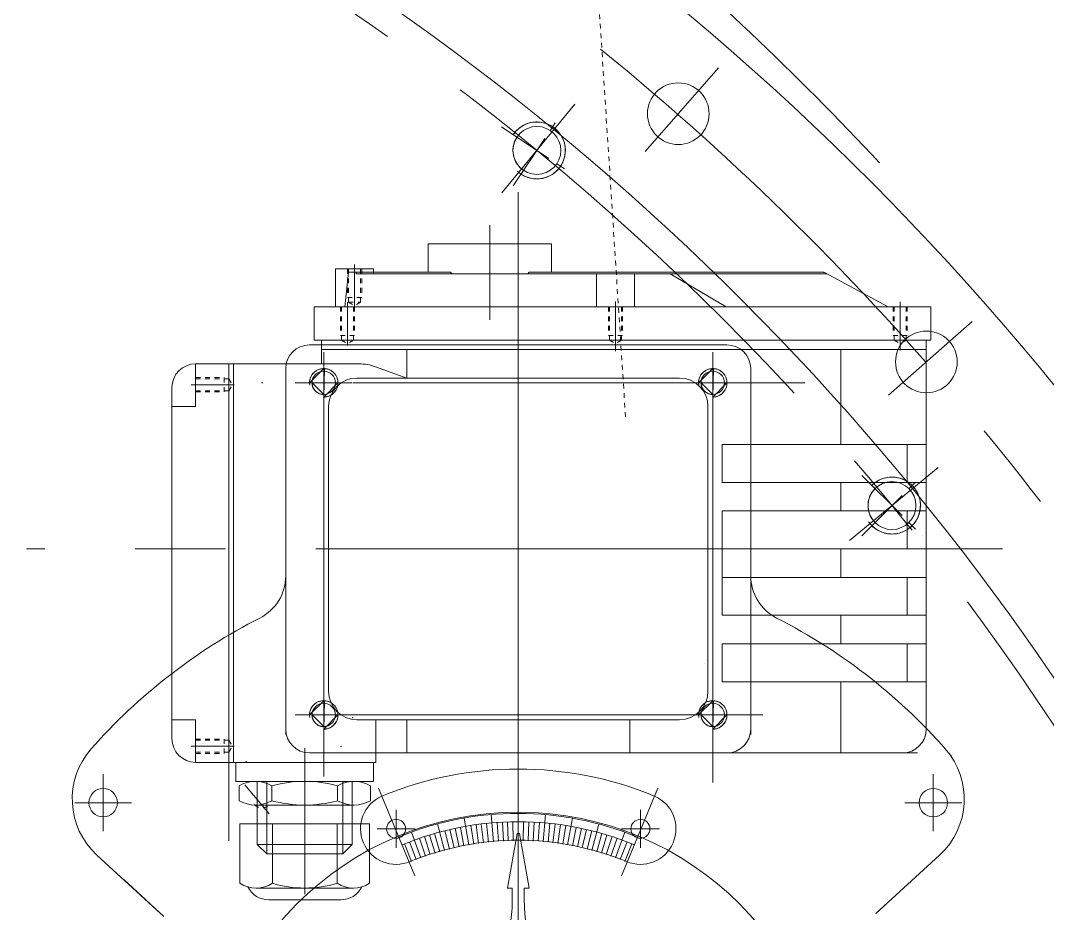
# Model space of a CAD drawing. Header units: inches. Extents: x 0 to 26418, y 0 to 20128.
# Drawn here: x 4297.5 to 4514, y 4233.4 to 4421.6 of the extents above; entities that cross this region are included whole.
import ezdxf

# ---------------------------------------------------------------- set-up
doc = ezdxf.new("R2010")
doc.units = ezdxf.units.IN
doc.header["$MEASUREMENT"] = 0
for name, pattern in [('ACAD_ISO02W100', [15, 12, -3]), ('CENTER', [50.8, 31.75, -6.35, 6.35, -6.35]), ('点画线', [18, 12, -2, 2, -2]), ('虚线', [2, 1, -1])]:
    doc.linetypes.add(name, pattern=pattern)
for name, color, linetype, lineweight in [('CAXA1', 5, 'CENTER', 5), ('中心线层', 5, 'CENTER', 5), ('尺寸线', 3, 'Continuous', 5), ('细实线层', 7, 'Continuous', 5), ('虚线层', 6, 'ACAD_ISO02W100', 5)]:
    doc.layers.add(name, color=color, linetype=linetype, lineweight=lineweight)

msp = doc.modelspace()

# ---------------------------------------------------------------- linework, layer by layer
at = {"color": 7, "lineweight": 5}
for p, q in [((4402.39, 4398.72), (4402.16, 4398.51)), ((4402.64, 4398.92), (4402.39, 4398.72)), ((4402.89, 4399.11), (4402.64, 4398.92)), ((4403.15, 4399.29), (4402.89, 4399.11)), ((4403.42, 4399.45), (4403.15, 4399.29)), ((4403.7, 4399.59), (4403.42, 4399.45)), ((4403.98, 4399.72), (4403.7, 4399.59)), ((4404.27, 4399.84), (4403.98, 4399.72)), ((4404.57, 4399.94), (4404.27, 4399.84)), ((4404.87, 4400.03), (4404.57, 4399.94)), ((4405.18, 4400.1), (4404.87, 4400.03)), ((4405.49, 4400.15), (4405.18, 4400.1)), ((4405.8, 4400.19), (4405.49, 4400.15)), ((4406.12, 4400.21), (4405.8, 4400.19)), ((4406.43, 4400.21), (4406.12, 4400.21)), ((4406.74, 4400.2), (4406.43, 4400.21)), ((4407.06, 4400.17), (4406.74, 4400.2)), ((4407.37, 4400.13), (4407.06, 4400.17)), ((4407.67, 4400.06), (4407.37, 4400.13)), ((4407.98, 4399.99), (4407.67, 4400.06)), ((4408.28, 4399.89), (4407.98, 4399.99)), ((4408.57, 4399.78), (4408.28, 4399.89)), ((4408.86, 4399.66), (4408.57, 4399.78)), ((4409.14, 4399.52), (4408.86, 4399.66)), ((4409.42, 4399.37), (4409.14, 4399.52)), ((4409.68, 4399.2), (4409.42, 4399.37)), ((4409.94, 4399.02), (4409.68, 4399.2)), ((4410.19, 4398.82), (4409.94, 4399.02)), ((4410.42, 4398.62), (4410.19, 4398.82)), ((4401.54, 4397.8), (4401.36, 4397.55)), ((4401.36, 4397.55), (4401.36, 4397.55)), ((4401.36, 4397.55), (4402.15, 4397.02)), ((4401.74, 4398.05), (4401.54, 4397.8)), ((4401.94, 4398.28), (4401.74, 4398.05)), ((4401.88, 4396.56), (4401.76, 4396.33)), ((4402.01, 4396.8), (4401.88, 4396.56)), ((4402.16, 4398.51), (4401.94, 4398.28)), ((4402.15, 4397.02), (4402.01, 4396.8)), ((4402.15, 4397.02), (4402.15, 4397.02)), ((4410.65, 4398.4), (4410.42, 4398.62)), ((4410.86, 4398.17), (4410.65, 4398.4)), ((4411.06, 4397.93), (4410.86, 4398.17)), ((4411.25, 4397.67), (4411.06, 4397.93)), ((4411.42, 4397.41), (4411.25, 4397.67)), ((4411.59, 4397.14), (4411.42, 4397.41)), ((4411.73, 4396.87), (4411.59, 4397.14)), ((4411.86, 4396.58), (4411.73, 4396.87)), ((4411.98, 4396.29), (4411.86, 4396.58)), ((4401.31, 4394.54), (4401.3, 4394.28)), ((4401.33, 4394.81), (4401.31, 4394.54)), ((4401.37, 4395.07), (4401.33, 4394.81)), ((4401.42, 4395.33), (4401.37, 4395.07)), ((4401.49, 4395.58), (4401.42, 4395.33)), ((4401.57, 4395.84), (4401.49, 4395.58)), ((4401.66, 4396.08), (4401.57, 4395.84)), ((4401.76, 4396.33), (4401.66, 4396.08)), ((4412.08, 4395.99), (4411.98, 4396.29)), ((4412.17, 4395.69), (4412.08, 4395.99)), ((4412.24, 4395.38), (4412.17, 4395.69)), ((4412.29, 4395.07), (4412.24, 4395.38)), ((4412.33, 4394.76), (4412.29, 4395.07)), ((4412.35, 4394.45), (4412.33, 4394.76)), ((4412.35, 4394.13), (4412.35, 4394.45)), ((4401.3, 4394.28), (4401.3, 4394.01)), ((4401.3, 4394.01), (4401.32, 4393.75)), ((4401.32, 4393.75), (4401.35, 4393.49)), ((4401.35, 4393.49), (4401.39, 4393.23)), ((4401.39, 4393.23), (4401.45, 4392.97)), ((4401.45, 4392.97), (4401.53, 4392.71)), ((4401.53, 4392.71), (4401.61, 4392.46)), ((4401.61, 4392.46), (4401.71, 4392.22)), ((4401.71, 4392.22), (4401.82, 4391.98)), ((4411.92, 4391.99), (4412.03, 4392.28)), ((4412.03, 4392.28), (4412.13, 4392.58)), ((4412.13, 4392.58), (4412.2, 4392.89)), ((4412.2, 4392.89), (4412.26, 4393.2)), ((4412.26, 4393.2), (4412.31, 4393.51)), ((4412.31, 4393.51), (4412.34, 4393.82)), ((4412.34, 4393.82), (4412.35, 4394.13)), ((4401.82, 4391.98), (4401.94, 4391.74)), ((4401.94, 4391.74), (4402.08, 4391.52)), ((4402.08, 4391.52), (4402.22, 4391.3)), ((4402.22, 4391.3), (4402.38, 4391.08)), ((4402.38, 4391.08), (4402.55, 4390.88)), ((4402.55, 4390.88), (4402.73, 4390.69)), ((4402.73, 4390.69), (4402.92, 4390.5)), ((4402.92, 4390.5), (4403.12, 4390.33)), ((4403.12, 4390.33), (4403.33, 4390.16)), ((4403.33, 4390.16), (4403.54, 4390.01)), ((4410.54, 4389.91), (4410.76, 4390.14)), ((4410.76, 4390.14), (4410.96, 4390.38)), ((4410.96, 4390.38), (4411.16, 4390.62)), ((4411.16, 4390.62), (4411.34, 4390.88)), ((4411.34, 4390.88), (4411.51, 4391.14)), ((4411.34, 4390.88), (4411.34, 4390.88)), ((4411.51, 4391.14), (4411.66, 4391.42)), ((4411.66, 4391.42), (4411.8, 4391.7)), ((4411.8, 4391.7), (4411.92, 4391.99)), ((4403.54, 4390.01), (4403.02, 4389.22)), ((4403.02, 4389.22), (4403.02, 4389.22)), ((4403.02, 4389.22), (4403.28, 4389.06)), ((4403.28, 4389.06), (4403.56, 4388.9)), ((4403.54, 4390.01), (4403.54, 4390.01)), ((4403.56, 4388.9), (4403.84, 4388.76)), ((4403.84, 4388.76), (4404.13, 4388.64)), ((4404.13, 4388.64), (4404.42, 4388.53)), ((4404.42, 4388.53), (4404.72, 4388.44)), ((4404.72, 4388.44), (4405.03, 4388.36)), ((4405.03, 4388.36), (4405.33, 4388.3)), ((4405.33, 4388.3), (4405.65, 4388.25)), ((4405.65, 4388.25), (4405.96, 4388.22)), ((4405.96, 4388.22), (4406.27, 4388.21)), ((4406.27, 4388.21), (4406.59, 4388.22)), ((4406.59, 4388.22), (4406.9, 4388.24)), ((4406.9, 4388.24), (4407.21, 4388.27)), ((4407.21, 4388.27), (4407.52, 4388.33)), ((4407.52, 4388.33), (4407.83, 4388.4)), ((4407.83, 4388.4), (4408.13, 4388.48)), ((4408.13, 4388.48), (4408.43, 4388.58)), ((4408.43, 4388.58), (4408.72, 4388.7)), ((4408.72, 4388.7), (4409, 4388.83)), ((4409, 4388.83), (4409.28, 4388.98)), ((4409.28, 4388.98), (4409.55, 4389.14)), ((4409.55, 4389.14), (4409.81, 4389.31)), ((4409.81, 4389.31), (4410.07, 4389.5)), ((4410.07, 4389.5), (4410.31, 4389.7)), ((4410.31, 4389.7), (4410.54, 4389.91)), ((4383.42, 4374.53), (4409.42, 4374.53)), ((4383.42, 4374.53), (4383.42, 4368.53)), ((4409.42, 4374.53), (4409.42, 4368.53)), ((4363.92, 4369.23), (4363.92, 4361.23)), ((4363.92, 4369.23), (4371.92, 4369.23)), ((4365.87, 4361.23), (4366.67, 4368.53)), ((4366.67, 4368.53), (4388.13, 4368.53)), ((4368.23, 4368.53), (4368.23, 4368.23)), ((4371.92, 4369.23), (4371.92, 4368.23)), ((4388.43, 4368.23), (4388.13, 4368.53)), ((4404.42, 4368.23), (4404.72, 4368.53)), ((4404.72, 4368.53), (4466.74, 4368.53)), ((4480.42, 4361.23), (4466.98, 4368.47)), ((4368.23, 4368.23), (4467.42, 4368.23)), ((4418.92, 4368.23), (4418.92, 4361.23)), ((4426.92, 4368.23), (4426.92, 4361.23)), ((4446.26, 4361.23), (4434.42, 4368.23)), ((4359.42, 4361.23), (4489.42, 4361.23)), ((4359.42, 4361.23), (4359.42, 4354.23)), ((4489.42, 4361.23), (4489.42, 4354.23)), ((4359.42, 4354.23), (4489.42, 4354.23)), ((4360.92, 4354.23), (4360.92, 4349.23)), ((4488.42, 4354.23), (4488.42, 4272.23)), ((4358.42, 4353.23), (4446.42, 4353.23)), ((4360.92, 4352.23), (4488.42, 4352.23)), ((4378.92, 4352.23), (4378.92, 4346.23)), ((4470.42, 4352.23), (4470.42, 4332.23)), ((4334.42, 4340.23), (4334.42, 4349.23)), ((4334.42, 4349.23), (4368.89, 4349.23)), ((4341.42, 4349.23), (4341.42, 4265.23)), ((4342.42, 4349.23), (4342.42, 4265.23)), ((4358.42, 4345.23), (4361.42, 4348.23)), ((4358.91, 4346.86), (4358.83, 4346.73)), ((4359, 4346.99), (4358.91, 4346.86)), ((4359.09, 4347.12), (4359, 4346.99)), ((4359.2, 4347.23), (4359.09, 4347.12)), ((4359.3, 4347.35), (4359.2, 4347.23)), ((4359.42, 4347.46), (4359.3, 4347.35)), ((4359.54, 4347.56), (4359.42, 4347.46)), ((4359.66, 4347.65), (4359.54, 4347.56)), ((4359.79, 4347.74), (4359.66, 4347.65)), ((4359.92, 4347.83), (4359.79, 4347.74)), ((4360.06, 4347.9), (4359.92, 4347.83)), ((4360.2, 4347.97), (4360.06, 4347.9)), ((4360.35, 4348.03), (4360.2, 4347.97)), ((4360.5, 4348.08), (4360.35, 4348.03)), ((4360.65, 4348.12), (4360.5, 4348.08)), ((4360.8, 4348.16), (4360.65, 4348.12)), ((4360.96, 4348.19), (4360.8, 4348.16)), ((4361.11, 4348.21), (4360.96, 4348.19)), ((4361.27, 4348.22), (4361.11, 4348.21)), ((4361.42, 4348.23), (4361.27, 4348.22)), ((4361.58, 4348.22), (4361.42, 4342.23)), ((4361.74, 4348.21), (4361.58, 4348.22)), ((4361.89, 4348.19), (4361.74, 4348.21)), ((4362.05, 4348.16), (4361.89, 4348.19)), ((4362.2, 4348.12), (4362.05, 4348.16)), ((4362.35, 4348.08), (4362.2, 4348.12)), ((4362.5, 4348.03), (4362.35, 4348.08)), ((4362.64, 4347.97), (4362.5, 4348.03)), ((4362.79, 4347.9), (4362.64, 4347.97)), ((4362.92, 4347.83), (4362.79, 4347.9)), ((4363.06, 4347.74), (4362.92, 4347.83)), ((4363.19, 4347.65), (4363.06, 4347.74)), ((4363.31, 4347.56), (4363.19, 4347.65)), ((4363.43, 4347.46), (4363.31, 4347.56)), ((4363.55, 4347.35), (4363.43, 4347.46)), ((4363.65, 4347.23), (4363.55, 4347.35)), ((4363.76, 4347.12), (4363.65, 4347.23)), ((4363.85, 4346.99), (4363.76, 4347.12)), ((4363.94, 4346.86), (4363.85, 4346.99)), ((4364.02, 4346.73), (4363.94, 4346.86)), ((4372.3, 4348.63), (4378.92, 4346.23)), ((4440.42, 4345.23), (4443.42, 4348.23)), ((4440.91, 4346.86), (4440.83, 4346.73)), ((4441, 4346.99), (4440.91, 4346.86)), ((4441.09, 4347.12), (4441, 4346.99)), ((4441.2, 4347.23), (4441.09, 4347.12)), ((4441.3, 4347.35), (4441.2, 4347.23)), ((4441.42, 4347.46), (4441.3, 4347.35)), ((4441.54, 4347.56), (4441.42, 4347.46)), ((4441.66, 4347.65), (4441.54, 4347.56)), ((4441.79, 4347.74), (4441.66, 4347.65)), ((4441.92, 4347.83), (4441.79, 4347.74)), ((4442.06, 4347.9), (4441.92, 4347.83)), ((4442.2, 4347.97), (4442.06, 4347.9)), ((4442.35, 4348.03), (4442.2, 4347.97)), ((4442.5, 4348.08), (4442.35, 4348.03)), ((4442.65, 4348.12), (4442.5, 4348.08)), ((4442.8, 4348.16), (4442.65, 4348.12)), ((4442.96, 4348.19), (4442.8, 4348.16)), ((4443.11, 4348.21), (4442.96, 4348.19)), ((4443.27, 4348.22), (4443.11, 4348.21)), ((4443.42, 4348.23), (4443.27, 4348.22)), ((4443.58, 4348.22), (4443.42, 4342.23)), ((4443.74, 4348.21), (4443.58, 4348.22)), ((4443.89, 4348.19), (4443.74, 4348.21)), ((4444.05, 4348.16), (4443.89, 4348.19)), ((4444.2, 4348.12), (4444.05, 4348.16)), ((4444.35, 4348.08), (4444.2, 4348.12)), ((4444.5, 4348.03), (4444.35, 4348.08)), ((4444.64, 4347.97), (4444.5, 4348.03)), ((4444.79, 4347.9), (4444.64, 4347.97)), ((4444.92, 4347.83), (4444.79, 4347.9)), ((4445.06, 4347.74), (4444.92, 4347.83)), ((4445.19, 4347.65), (4445.06, 4347.74)), ((4445.31, 4347.56), (4445.19, 4347.65)), ((4445.43, 4347.46), (4445.31, 4347.56)), ((4445.55, 4347.35), (4445.43, 4347.46)), ((4445.65, 4347.23), (4445.55, 4347.35)), ((4445.76, 4347.12), (4445.65, 4347.23)), ((4445.85, 4346.99), (4445.76, 4347.12)), ((4445.94, 4346.86), (4445.85, 4346.99)), ((4446.02, 4346.73), (4445.94, 4346.86)), ((4358.43, 4345.38), (4358.42, 4345.23)), ((4358.97, 4345.23), (4358.42, 4345.23)), ((4358.42, 4345.23), (4364.42, 4345.23)), ((4358.44, 4345.54), (4358.43, 4345.38)), ((4358.46, 4345.7), (4358.44, 4345.54)), ((4358.49, 4345.85), (4358.46, 4345.7)), ((4358.53, 4346), (4358.49, 4345.85)), ((4358.57, 4346.15), (4358.53, 4346)), ((4358.62, 4346.3), (4358.57, 4346.15)), ((4358.68, 4346.45), (4358.62, 4346.3)), ((4358.75, 4346.59), (4358.68, 4346.45)), ((4358.83, 4346.73), (4358.75, 4346.59)), ((4361.42, 4342.77), (4358.97, 4345.23)), ((4358.97, 4345.23), (4358.97, 4345.1)), ((4361.42, 4342.77), (4358.97, 4345.23)), ((4358.97, 4345.1), (4358.98, 4344.97)), ((4358.98, 4344.97), (4359, 4344.84)), ((4359, 4344.84), (4359.02, 4344.72)), ((4359.02, 4344.72), (4359.05, 4344.59)), ((4359.05, 4344.59), (4359.09, 4344.47)), ((4364.42, 4345.23), (4361.42, 4342.23)), ((4364.1, 4346.59), (4364.02, 4346.73)), ((4364.17, 4346.45), (4364.1, 4346.59)), ((4364.23, 4346.3), (4364.17, 4346.45)), ((4364.28, 4346.15), (4364.23, 4346.3)), ((4364.32, 4346), (4364.28, 4346.15)), ((4364.36, 4345.85), (4364.32, 4346)), ((4364.32, 4344.45), (4364.36, 4344.6)), ((4364.39, 4345.7), (4364.36, 4345.85)), ((4364.36, 4344.6), (4364.39, 4344.76)), ((4364.41, 4345.54), (4364.39, 4345.7)), ((4364.39, 4344.76), (4364.41, 4344.91)), ((4364.42, 4345.38), (4364.41, 4345.54)), ((4364.41, 4344.91), (4364.42, 4345.07)), ((4364.42, 4345.23), (4364.42, 4345.38)), ((4364.42, 4345.07), (4364.42, 4345.23)), ((4368.42, 4346.23), (4436.42, 4346.23)), ((4440.43, 4345.38), (4440.42, 4345.23)), ((4440.97, 4345.23), (4440.42, 4345.23)), ((4440.42, 4345.23), (4446.42, 4345.23)), ((4440.44, 4345.54), (4440.43, 4345.38)), ((4440.46, 4345.7), (4440.44, 4345.54)), ((4440.49, 4345.85), (4440.46, 4345.7)), ((4440.53, 4346), (4440.49, 4345.85)), ((4440.57, 4346.15), (4440.53, 4346)), ((4440.62, 4346.3), (4440.57, 4346.15)), ((4440.68, 4346.45), (4440.62, 4346.3)), ((4440.75, 4346.59), (4440.68, 4346.45)), ((4440.83, 4346.73), (4440.75, 4346.59)), ((4443.42, 4342.77), (4440.97, 4345.23)), ((4440.97, 4345.23), (4440.97, 4345.1)), ((4443.42, 4342.77), (4440.97, 4345.23)), ((4440.97, 4345.1), (4440.98, 4344.97)), ((4440.98, 4344.97), (4441, 4344.84)), ((4441, 4344.84), (4441.02, 4344.72)), ((4441.02, 4344.72), (4441.05, 4344.59)), ((4441.05, 4344.59), (4441.09, 4344.47)), ((4446.42, 4345.23), (4443.42, 4342.23)), ((4446.1, 4346.59), (4446.02, 4346.73)), ((4446.17, 4346.45), (4446.1, 4346.59)), ((4446.23, 4346.3), (4446.17, 4346.45)), ((4446.28, 4346.15), (4446.23, 4346.3)), ((4446.32, 4346), (4446.28, 4346.15)), ((4446.36, 4345.85), (4446.32, 4346)), ((4446.32, 4344.45), (4446.36, 4344.6)), ((4446.39, 4345.7), (4446.36, 4345.85)), ((4446.36, 4344.6), (4446.39, 4344.76)), ((4446.41, 4345.54), (4446.39, 4345.7)), ((4446.39, 4344.76), (4446.41, 4344.91)), ((4446.42, 4345.38), (4446.41, 4345.54)), ((4446.41, 4344.91), (4446.42, 4345.07)), ((4446.42, 4345.23), (4446.42, 4345.38)), ((4446.42, 4345.07), (4446.42, 4345.23)), ((4329.42, 4344.23), (4329.42, 4270.23)), ((4359.09, 4344.47), (4359.13, 4344.35)), ((4359.13, 4344.35), (4359.18, 4344.23)), ((4359.18, 4344.23), (4359.23, 4344.11)), ((4359.23, 4344.11), (4359.3, 4344)), ((4359.3, 4344), (4359.36, 4343.89)), ((4359.36, 4343.89), (4359.44, 4343.78)), ((4359.44, 4343.78), (4359.51, 4343.68)), ((4359.51, 4343.68), (4359.6, 4343.58)), ((4359.6, 4343.58), (4359.69, 4343.49)), ((4359.69, 4343.49), (4359.78, 4343.4)), ((4359.78, 4343.4), (4359.88, 4343.32)), ((4359.88, 4343.32), (4359.98, 4343.24)), ((4359.98, 4343.24), (4360.09, 4343.17)), ((4360.09, 4343.17), (4360.2, 4343.1)), ((4360.2, 4343.1), (4360.31, 4343.04)), ((4360.31, 4343.04), (4360.42, 4342.98)), ((4360.42, 4342.98), (4360.54, 4342.93)), ((4360.54, 4342.93), (4360.66, 4342.89)), ((4360.66, 4342.89), (4360.79, 4342.85)), ((4360.79, 4342.85), (4360.91, 4342.82)), ((4360.91, 4342.82), (4361.04, 4342.8)), ((4361.04, 4342.8), (4361.17, 4342.78)), ((4361.17, 4342.78), (4361.3, 4342.77)), ((4361.3, 4342.77), (4361.42, 4342.77)), ((4361.42, 4342.23), (4361.42, 4342.77)), ((4362.35, 4342.37), (4362.5, 4342.43)), ((4362.5, 4342.43), (4362.64, 4342.49)), ((4362.64, 4342.49), (4362.79, 4342.55)), ((4362.79, 4342.55), (4362.92, 4342.63)), ((4362.92, 4342.63), (4363.06, 4342.71)), ((4363.06, 4342.71), (4363.19, 4342.8)), ((4363.19, 4342.8), (4363.31, 4342.9)), ((4363.31, 4342.9), (4363.43, 4343)), ((4363.43, 4343), (4363.55, 4343.11)), ((4363.55, 4343.11), (4363.65, 4343.22)), ((4363.65, 4343.22), (4363.76, 4343.34)), ((4363.76, 4343.34), (4363.85, 4343.46)), ((4363.85, 4343.46), (4363.94, 4343.59)), ((4363.94, 4343.59), (4364.02, 4343.73)), ((4364.02, 4343.73), (4364.1, 4343.87)), ((4364.1, 4343.87), (4364.17, 4344.01)), ((4364.17, 4344.01), (4364.23, 4344.15)), ((4364.23, 4344.15), (4364.28, 4344.3)), ((4364.28, 4344.3), (4364.32, 4344.45)), ((4441.09, 4344.47), (4441.13, 4344.35)), ((4441.13, 4344.35), (4441.18, 4344.23)), ((4441.18, 4344.23), (4441.23, 4344.11)), ((4441.23, 4344.11), (4441.3, 4344)), ((4441.3, 4344), (4441.36, 4343.89)), ((4441.36, 4343.89), (4441.44, 4343.78)), ((4441.44, 4343.78), (4441.51, 4343.68)), ((4441.51, 4343.68), (4441.6, 4343.58)), ((4441.6, 4343.58), (4441.69, 4343.49)), ((4441.69, 4343.49), (4441.78, 4343.4)), ((4441.78, 4343.4), (4441.88, 4343.32)), ((4441.88, 4343.32), (4441.98, 4343.24)), ((4441.98, 4343.24), (4442.09, 4343.17)), ((4442.09, 4343.17), (4442.2, 4343.1)), ((4442.2, 4343.1), (4442.31, 4343.04)), ((4442.31, 4343.04), (4442.42, 4342.98)), ((4442.42, 4342.98), (4442.54, 4342.93)), ((4442.54, 4342.93), (4442.66, 4342.89)), ((4442.66, 4342.89), (4442.79, 4342.85)), ((4442.79, 4342.85), (4442.91, 4342.82)), ((4442.91, 4342.82), (4443.04, 4342.8)), ((4443.04, 4342.8), (4443.17, 4342.78)), ((4443.17, 4342.78), (4443.3, 4342.77)), ((4443.3, 4342.77), (4443.42, 4342.77)), ((4443.42, 4342.23), (4443.42, 4342.77)), ((4444.35, 4342.37), (4444.5, 4342.43)), ((4444.5, 4342.43), (4444.64, 4342.49)), ((4444.64, 4342.49), (4444.79, 4342.55)), ((4444.79, 4342.55), (4444.92, 4342.63)), ((4444.92, 4342.63), (4445.06, 4342.71)), ((4445.06, 4342.71), (4445.19, 4342.8)), ((4445.19, 4342.8), (4445.31, 4342.9)), ((4445.31, 4342.9), (4445.43, 4343)), ((4445.43, 4343), (4445.55, 4343.11)), ((4445.55, 4343.11), (4445.65, 4343.22)), ((4445.65, 4343.22), (4445.76, 4343.34)), ((4445.76, 4343.34), (4445.85, 4343.46)), ((4445.85, 4343.46), (4445.94, 4343.59)), ((4445.94, 4343.59), (4446.02, 4343.73)), ((4446.02, 4343.73), (4446.1, 4343.87)), ((4446.1, 4343.87), (4446.17, 4344.01)), ((4446.17, 4344.01), (4446.23, 4344.15)), ((4446.23, 4344.15), (4446.28, 4344.3)), ((4446.28, 4344.3), (4446.32, 4344.45)), ((4361.42, 4342.23), (4361.58, 4342.23)), ((4361.58, 4342.23), (4361.74, 4342.24)), ((4361.74, 4342.24), (4361.89, 4342.26)), ((4361.89, 4342.26), (4362.05, 4342.29)), ((4362.05, 4342.29), (4362.2, 4342.33)), ((4362.2, 4342.33), (4362.35, 4342.37)), ((4443.42, 4342.23), (4443.58, 4342.23)), ((4443.58, 4342.23), (4443.74, 4342.24)), ((4443.74, 4342.24), (4443.89, 4342.26)), ((4443.89, 4342.26), (4444.05, 4342.29)), ((4444.05, 4342.29), (4444.2, 4342.33)), ((4444.2, 4342.33), (4444.35, 4342.37)), ((4329.42, 4340.23), (4334.42, 4340.23)), ((4362.42, 4340.23), (4362.42, 4280.23)), ((4442.42, 4340.23), (4442.42, 4280.23)), ((4445.42, 4332.23), (4488.42, 4332.23)), ((4445.42, 4332.23), (4445.42, 4324.23)), ((4484.42, 4332.23), (4484.42, 4324.23)), ((4479.65, 4325.15), (4479.35, 4325.06)), ((4479.96, 4325.23), (4479.65, 4325.15)), ((4480.27, 4325.28), (4479.96, 4325.23)), ((4480.58, 4325.33), (4480.27, 4325.28)), ((4480.89, 4325.35), (4480.58, 4325.33)), ((4481.2, 4325.36), (4480.89, 4325.35)), ((4481.52, 4325.35), (4481.2, 4325.36)), ((4481.83, 4325.33), (4481.52, 4325.35)), ((4482.14, 4325.28), (4481.83, 4325.33)), ((4482.45, 4325.23), (4482.14, 4325.28)), ((4482.76, 4325.15), (4482.45, 4325.23)), ((4483.06, 4325.06), (4482.76, 4325.15)), ((4445.42, 4324.23), (4488.42, 4324.23)), ((4470.42, 4324.23), (4470.42, 4318.23)), ((4477.19, 4323.82), (4476.96, 4323.6)), ((4476.96, 4323.6), (4476.96, 4323.6)), ((4476.96, 4323.6), (4477.63, 4322.93)), ((4477.43, 4324.02), (4477.19, 4323.82)), ((4477.68, 4324.21), (4477.43, 4324.02)), ((4477.63, 4322.93), (4477.45, 4322.74)), ((4477.63, 4322.93), (4477.63, 4322.93)), ((4477.94, 4324.39), (4477.68, 4324.21)), ((4478.2, 4324.55), (4477.94, 4324.39)), ((4478.48, 4324.7), (4478.2, 4324.55)), ((4478.76, 4324.84), (4478.48, 4324.7)), ((4479.05, 4324.96), (4478.76, 4324.84)), ((4479.35, 4325.06), (4479.05, 4324.96)), ((4483.35, 4324.96), (4483.06, 4325.06)), ((4483.64, 4324.84), (4483.35, 4324.96)), ((4483.93, 4324.7), (4483.64, 4324.84)), ((4484.2, 4324.55), (4483.93, 4324.7)), ((4484.47, 4324.39), (4484.2, 4324.55)), ((4484.73, 4324.21), (4484.47, 4324.39)), ((4484.98, 4324.02), (4484.73, 4324.21)), ((4485.22, 4323.82), (4484.98, 4324.02)), ((4485.45, 4323.6), (4485.22, 4323.82)), ((4485.66, 4323.37), (4485.45, 4323.6)), ((4485.87, 4323.13), (4485.66, 4323.37)), ((4486.06, 4322.89), (4485.87, 4323.13)), ((4476.4, 4320.92), (4476.32, 4320.67)), ((4476.49, 4321.17), (4476.4, 4320.92)), ((4476.59, 4321.41), (4476.49, 4321.17)), ((4476.7, 4321.65), (4476.59, 4321.41)), ((4476.83, 4321.88), (4476.7, 4321.65)), ((4476.97, 4322.11), (4476.83, 4321.88)), ((4477.12, 4322.33), (4476.97, 4322.11)), ((4477.28, 4322.54), (4477.12, 4322.33)), ((4477.45, 4322.74), (4477.28, 4322.54)), ((4486.24, 4322.63), (4486.06, 4322.89)), ((4486.4, 4322.36), (4486.24, 4322.63)), ((4486.55, 4322.08), (4486.4, 4322.36)), ((4486.69, 4321.8), (4486.55, 4322.08)), ((4486.81, 4321.51), (4486.69, 4321.8)), ((4486.91, 4321.21), (4486.81, 4321.51)), ((4487, 4320.91), (4486.91, 4321.21)), ((4487.07, 4320.61), (4487, 4320.91)), ((4476.16, 4319.62), (4476.15, 4319.36)), ((4476.15, 4319.36), (4476.16, 4319.09)), ((4476.18, 4319.89), (4476.16, 4319.62)), ((4476.16, 4319.09), (4476.18, 4318.83)), ((4476.21, 4320.15), (4476.18, 4319.89)), ((4476.18, 4318.83), (4476.21, 4318.57)), ((4476.26, 4320.41), (4476.21, 4320.15)), ((4476.32, 4320.67), (4476.26, 4320.41)), ((4487.13, 4320.3), (4487.07, 4320.61)), ((4487.17, 4319.99), (4487.13, 4320.3)), ((4487.13, 4318.42), (4487.17, 4318.73)), ((4487.2, 4319.67), (4487.17, 4319.99)), ((4487.17, 4318.73), (4487.2, 4319.04)), ((4487.2, 4319.36), (4487.2, 4319.67)), ((4487.2, 4319.04), (4487.2, 4319.36)), ((4445.42, 4318.23), (4488.42, 4318.23)), ((4445.42, 4318.23), (4445.42, 4310.23)), ((4476.21, 4318.57), (4476.26, 4318.31)), ((4476.26, 4318.31), (4476.32, 4318.05)), ((4476.32, 4318.05), (4476.4, 4317.8)), ((4476.4, 4317.8), (4476.49, 4317.55)), ((4476.49, 4317.55), (4476.59, 4317.3)), ((4476.59, 4317.3), (4476.7, 4317.06)), ((4476.7, 4317.06), (4476.83, 4316.83)), ((4476.83, 4316.83), (4476.97, 4316.61)), ((4476.97, 4316.61), (4477.12, 4316.39)), ((4484.42, 4318.23), (4484.42, 4310.23)), ((4486.4, 4316.36), (4486.55, 4316.63)), ((4486.55, 4316.63), (4486.69, 4316.92)), ((4486.69, 4316.92), (4486.81, 4317.21)), ((4486.81, 4317.21), (4486.91, 4317.5)), ((4486.91, 4317.5), (4487, 4317.81)), ((4487, 4317.81), (4487.07, 4318.11)), ((4487.07, 4318.11), (4487.13, 4318.42)), ((4477.63, 4315.79), (4476.96, 4315.12)), ((4476.96, 4315.12), (4476.96, 4315.12)), ((4476.96, 4315.12), (4477.19, 4314.9)), ((4477.12, 4316.39), (4477.28, 4316.18)), ((4477.19, 4314.9), (4477.43, 4314.7)), ((4477.28, 4316.18), (4477.45, 4315.98)), ((4477.43, 4314.7), (4477.68, 4314.5)), ((4477.45, 4315.98), (4477.63, 4315.79)), ((4477.63, 4315.79), (4477.63, 4315.79)), ((4477.68, 4314.5), (4477.94, 4314.33)), ((4477.94, 4314.33), (4478.2, 4314.16)), ((4484.2, 4314.16), (4484.47, 4314.33)), ((4484.47, 4314.33), (4484.73, 4314.5)), ((4484.73, 4314.5), (4484.98, 4314.7)), ((4484.98, 4314.7), (4485.22, 4314.9)), ((4485.22, 4314.9), (4485.45, 4315.12)), ((4485.45, 4315.12), (4485.66, 4315.34)), ((4485.45, 4315.12), (4485.45, 4315.12)), ((4485.66, 4315.34), (4485.87, 4315.58)), ((4485.87, 4315.58), (4486.06, 4315.83)), ((4486.06, 4315.83), (4486.24, 4316.09)), ((4486.24, 4316.09), (4486.4, 4316.36)), ((4478.2, 4314.16), (4478.48, 4314.01)), ((4478.48, 4314.01), (4478.76, 4313.88)), ((4478.76, 4313.88), (4479.05, 4313.76)), ((4479.05, 4313.76), (4479.35, 4313.65)), ((4479.35, 4313.65), (4479.65, 4313.56)), ((4479.65, 4313.56), (4479.96, 4313.49)), ((4479.96, 4313.49), (4480.27, 4313.43)), ((4480.27, 4313.43), (4480.58, 4313.39)), ((4480.58, 4313.39), (4480.89, 4313.37)), ((4480.89, 4313.37), (4481.2, 4313.36)), ((4481.2, 4313.36), (4481.52, 4313.37)), ((4481.52, 4313.37), (4481.83, 4313.39)), ((4481.83, 4313.39), (4482.14, 4313.43)), ((4482.14, 4313.43), (4482.45, 4313.49)), ((4482.45, 4313.49), (4482.76, 4313.56)), ((4482.76, 4313.56), (4483.06, 4313.65)), ((4483.06, 4313.65), (4483.35, 4313.76)), ((4483.35, 4313.76), (4483.64, 4313.88)), ((4483.64, 4313.88), (4483.93, 4314.01)), ((4483.93, 4314.01), (4484.2, 4314.16)), ((4445.42, 4310.23), (4488.42, 4310.23)), ((4470.42, 4310.23), (4470.42, 4304.23)), ((4445.42, 4304.23), (4488.42, 4304.23)), ((4445.42, 4304.23), (4445.42, 4296.23)), ((4484.42, 4304.23), (4484.42, 4296.23)), ((4445.42, 4296.23), (4488.42, 4296.23)), ((4470.42, 4296.23), (4470.42, 4290.23)), ((4445.42, 4290.23), (4488.42, 4290.23)), ((4445.42, 4290.23), (4445.42, 4282.23)), ((4484.42, 4290.23), (4484.42, 4282.23)), ((4445.42, 4282.23), (4488.42, 4282.23)), ((4470.42, 4282.23), (4470.42, 4267.23)), ((4358.42, 4275.23), (4361.42, 4278.23)), ((4359.54, 4277.56), (4359.42, 4277.46)), ((4359.66, 4277.65), (4359.54, 4277.56)), ((4359.79, 4277.74), (4359.66, 4277.65)), ((4359.92, 4277.83), (4359.79, 4277.74)), ((4360.06, 4277.9), (4359.92, 4277.83)), ((4360.2, 4277.97), (4360.06, 4277.9)), ((4360.35, 4278.03), (4360.2, 4277.97)), ((4360.5, 4278.08), (4360.35, 4278.03)), ((4360.65, 4278.12), (4360.5, 4278.08)), ((4360.8, 4278.16), (4360.65, 4278.12)), ((4360.96, 4278.19), (4360.8, 4278.16)), ((4361.11, 4278.21), (4360.96, 4278.19)), ((4361.27, 4278.22), (4361.11, 4278.21)), ((4361.42, 4278.23), (4361.27, 4278.22)), ((4361.58, 4278.22), (4361.42, 4272.23)), ((4361.74, 4278.21), (4361.58, 4278.22)), ((4361.89, 4278.19), (4361.74, 4278.21)), ((4362.05, 4278.16), (4361.89, 4278.19)), ((4362.2, 4278.12), (4362.05, 4278.16)), ((4362.35, 4278.08), (4362.2, 4278.12)), ((4362.5, 4278.03), (4362.35, 4278.08)), ((4362.64, 4277.97), (4362.5, 4278.03)), ((4362.79, 4277.9), (4362.64, 4277.97)), ((4362.92, 4277.83), (4362.79, 4277.9)), ((4363.06, 4277.74), (4362.92, 4277.83)), ((4363.19, 4277.65), (4363.06, 4277.74)), ((4363.31, 4277.56), (4363.19, 4277.65)), ((4363.43, 4277.46), (4363.31, 4277.56)), ((4440.42, 4275.23), (4443.42, 4278.23)), ((4441.54, 4277.56), (4441.42, 4277.46)), ((4441.66, 4277.65), (4441.54, 4277.56)), ((4441.79, 4277.74), (4441.66, 4277.65)), ((4441.92, 4277.83), (4441.79, 4277.74)), ((4442.06, 4277.9), (4441.92, 4277.83)), ((4442.2, 4277.97), (4442.06, 4277.9)), ((4442.35, 4278.03), (4442.2, 4277.97)), ((4442.5, 4278.08), (4442.35, 4278.03)), ((4442.65, 4278.12), (4442.5, 4278.08)), ((4442.8, 4278.16), (4442.65, 4278.12)), ((4442.96, 4278.19), (4442.8, 4278.16)), ((4443.11, 4278.21), (4442.96, 4278.19)), ((4443.27, 4278.22), (4443.11, 4278.21)), ((4443.42, 4278.23), (4443.27, 4278.22)), ((4443.58, 4278.22), (4443.42, 4272.23)), ((4443.74, 4278.21), (4443.58, 4278.22)), ((4443.89, 4278.19), (4443.74, 4278.21)), ((4444.05, 4278.16), (4443.89, 4278.19)), ((4444.2, 4278.12), (4444.05, 4278.16)), ((4444.35, 4278.08), (4444.2, 4278.12)), ((4444.5, 4278.03), (4444.35, 4278.08)), ((4444.64, 4277.97), (4444.5, 4278.03)), ((4444.79, 4277.9), (4444.64, 4277.97)), ((4444.92, 4277.83), (4444.79, 4277.9)), ((4445.06, 4277.74), (4444.92, 4277.83)), ((4445.19, 4277.65), (4445.06, 4277.74)), ((4445.31, 4277.56), (4445.19, 4277.65)), ((4445.43, 4277.46), (4445.31, 4277.56)), ((4358.43, 4275.38), (4358.42, 4275.23)), ((4358.44, 4275.54), (4358.43, 4275.38)), ((4358.46, 4275.7), (4358.44, 4275.54)), ((4358.49, 4275.85), (4358.46, 4275.7)), ((4358.53, 4276), (4358.49, 4275.85)), ((4358.57, 4276.15), (4358.53, 4276)), ((4358.62, 4276.3), (4358.57, 4276.15)), ((4358.68, 4276.45), (4358.62, 4276.3)), ((4358.75, 4276.59), (4358.68, 4276.45)), ((4358.83, 4276.73), (4358.75, 4276.59)), ((4358.91, 4276.86), (4358.83, 4276.73)), ((4359, 4276.99), (4358.91, 4276.86)), ((4359.09, 4277.12), (4359, 4276.99)), ((4359.2, 4277.23), (4359.09, 4277.12)), ((4359.3, 4277.35), (4359.2, 4277.23)), ((4359.42, 4277.46), (4359.3, 4277.35)), ((4363.55, 4277.35), (4363.43, 4277.46)), ((4363.65, 4277.23), (4363.55, 4277.35)), ((4363.76, 4277.12), (4363.65, 4277.23)), ((4363.85, 4276.99), (4363.76, 4277.12)), ((4363.94, 4276.86), (4363.85, 4276.99)), ((4364.02, 4276.73), (4363.94, 4276.86)), ((4364.1, 4276.59), (4364.02, 4276.73)), ((4364.17, 4276.45), (4364.1, 4276.59)), ((4364.23, 4276.3), (4364.17, 4276.45)), ((4364.28, 4276.15), (4364.23, 4276.3)), ((4364.32, 4276), (4364.28, 4276.15)), ((4364.36, 4275.85), (4364.32, 4276)), ((4364.39, 4275.7), (4364.36, 4275.85)), ((4364.41, 4275.54), (4364.39, 4275.7)), ((4364.42, 4275.38), (4364.41, 4275.54)), ((4364.42, 4275.23), (4364.42, 4275.38)), ((4440.43, 4275.38), (4440.42, 4275.23)), ((4440.44, 4275.54), (4440.43, 4275.38)), ((4440.46, 4275.7), (4440.44, 4275.54)), ((4440.49, 4275.85), (4440.46, 4275.7)), ((4440.53, 4276), (4440.49, 4275.85)), ((4440.57, 4276.15), (4440.53, 4276)), ((4440.62, 4276.3), (4440.57, 4276.15)), ((4440.68, 4276.45), (4440.62, 4276.3)), ((4440.75, 4276.59), (4440.68, 4276.45)), ((4440.83, 4276.73), (4440.75, 4276.59)), ((4440.91, 4276.86), (4440.83, 4276.73)), ((4441, 4276.99), (4440.91, 4276.86)), ((4441.09, 4277.12), (4441, 4276.99)), ((4441.2, 4277.23), (4441.09, 4277.12)), ((4441.3, 4277.35), (4441.2, 4277.23)), ((4441.42, 4277.46), (4441.3, 4277.35)), ((4445.55, 4277.35), (4445.43, 4277.46)), ((4445.65, 4277.23), (4445.55, 4277.35)), ((4445.76, 4277.12), (4445.65, 4277.23)), ((4445.85, 4276.99), (4445.76, 4277.12)), ((4445.94, 4276.86), (4445.85, 4276.99)), ((4446.02, 4276.73), (4445.94, 4276.86)), ((4446.1, 4276.59), (4446.02, 4276.73)), ((4446.17, 4276.45), (4446.1, 4276.59)), ((4446.23, 4276.3), (4446.17, 4276.45)), ((4446.28, 4276.15), (4446.23, 4276.3)), ((4446.32, 4276), (4446.28, 4276.15)), ((4446.36, 4275.85), (4446.32, 4276)), ((4446.39, 4275.7), (4446.36, 4275.85)), ((4446.41, 4275.54), (4446.39, 4275.7)), ((4446.42, 4275.38), (4446.41, 4275.54)), ((4446.42, 4275.23), (4446.42, 4275.38)), ((4329.42, 4274.23), (4334.42, 4274.23)), ((4334.42, 4274.23), (4334.42, 4265.23)), ((4358.97, 4275.23), (4358.42, 4275.23)), ((4358.42, 4275.23), (4364.42, 4275.23)), ((4361.42, 4272.77), (4358.97, 4275.23)), ((4358.97, 4275.23), (4358.97, 4275.1)), ((4361.42, 4272.77), (4358.97, 4275.23)), ((4358.97, 4275.1), (4358.98, 4274.97)), ((4358.98, 4274.97), (4359, 4274.84)), ((4359, 4274.84), (4359.02, 4274.72)), ((4359.02, 4274.72), (4359.05, 4274.59)), ((4359.05, 4274.59), (4359.09, 4274.47)), ((4359.09, 4274.47), (4359.13, 4274.35)), ((4359.13, 4274.35), (4359.18, 4274.23)), ((4359.18, 4274.23), (4359.23, 4274.11)), ((4359.23, 4274.11), (4359.3, 4274)), ((4359.3, 4274), (4359.36, 4273.89)), ((4359.36, 4273.89), (4359.44, 4273.78)), ((4359.44, 4273.78), (4359.51, 4273.68)), ((4359.51, 4273.68), (4359.6, 4273.58)), ((4359.6, 4273.58), (4359.69, 4273.49)), ((4359.69, 4273.49), (4359.78, 4273.4)), ((4359.78, 4273.4), (4359.88, 4273.32)), ((4359.88, 4273.32), (4359.98, 4273.24)), ((4359.98, 4273.24), (4360.09, 4273.17)), ((4360.09, 4273.17), (4360.2, 4273.1)), ((4364.42, 4275.23), (4361.42, 4272.23)), ((4363.55, 4273.11), (4363.65, 4273.22)), ((4363.65, 4273.22), (4363.76, 4273.34)), ((4363.76, 4273.34), (4363.85, 4273.46)), ((4363.85, 4273.46), (4363.94, 4273.59)), ((4363.94, 4273.59), (4364.02, 4273.73)), ((4364.02, 4273.73), (4364.1, 4273.87)), ((4364.1, 4273.87), (4364.17, 4274.01)), ((4364.17, 4274.01), (4364.23, 4274.15)), ((4364.23, 4274.15), (4364.28, 4274.3)), ((4364.28, 4274.3), (4364.32, 4274.45)), ((4364.32, 4274.45), (4364.36, 4274.6)), ((4364.36, 4274.6), (4364.39, 4274.76)), ((4364.39, 4274.76), (4364.41, 4274.91)), ((4364.41, 4274.91), (4364.42, 4275.07)), ((4364.42, 4275.07), (4364.42, 4275.23)), ((4368.42, 4274.23), (4436.42, 4274.23)), ((4372.42, 4274.23), (4372.42, 4265.23)), ((4378.92, 4274.23), (4378.92, 4267.23)), ((4425.92, 4274.23), (4425.92, 4267.23)), ((4440.97, 4275.23), (4440.42, 4275.23)), ((4440.42, 4275.23), (4446.42, 4275.23)), ((4443.42, 4272.77), (4440.97, 4275.23)), ((4440.97, 4275.23), (4440.97, 4275.1)), ((4443.42, 4272.77), (4440.97, 4275.23)), ((4440.97, 4275.1), (4440.98, 4274.97)), ((4440.98, 4274.97), (4441, 4274.84)), ((4441, 4274.84), (4441.02, 4274.72)), ((4441.02, 4274.72), (4441.05, 4274.59)), ((4441.05, 4274.59), (4441.09, 4274.47)), ((4441.09, 4274.47), (4441.13, 4274.35)), ((4441.13, 4274.35), (4441.18, 4274.23)), ((4441.18, 4274.23), (4441.23, 4274.11)), ((4441.23, 4274.11), (4441.3, 4274)), ((4441.3, 4274), (4441.36, 4273.89)), ((4441.36, 4273.89), (4441.44, 4273.78)), ((4441.44, 4273.78), (4441.51, 4273.68)), ((4441.51, 4273.68), (4441.6, 4273.58)), ((4441.6, 4273.58), (4441.69, 4273.49)), ((4441.69, 4273.49), (4441.78, 4273.4)), ((4441.78, 4273.4), (4441.88, 4273.32)), ((4441.88, 4273.32), (4441.98, 4273.24)), ((4441.98, 4273.24), (4442.09, 4273.17)), ((4442.09, 4273.17), (4442.2, 4273.1)), ((4446.42, 4275.23), (4443.42, 4272.23)), ((4445.55, 4273.11), (4445.65, 4273.22)), ((4445.65, 4273.22), (4445.76, 4273.34)), ((4445.76, 4273.34), (4445.85, 4273.46)), ((4445.85, 4273.46), (4445.94, 4273.59)), ((4445.94, 4273.59), (4446.02, 4273.73)), ((4446.02, 4273.73), (4446.1, 4273.87)), ((4446.1, 4273.87), (4446.17, 4274.01)), ((4446.17, 4274.01), (4446.23, 4274.15)), ((4446.23, 4274.15), (4446.28, 4274.3)), ((4446.28, 4274.3), (4446.32, 4274.45)), ((4446.32, 4274.45), (4446.36, 4274.6)), ((4446.36, 4274.6), (4446.39, 4274.76)), ((4446.39, 4274.76), (4446.41, 4274.91)), ((4446.41, 4274.91), (4446.42, 4275.07)), ((4446.42, 4275.07), (4446.42, 4275.23)), ((4360.2, 4273.1), (4360.31, 4273.04)), ((4360.31, 4273.04), (4360.42, 4272.98)), ((4360.42, 4272.98), (4360.54, 4272.93)), ((4360.54, 4272.93), (4360.66, 4272.89)), ((4360.66, 4272.89), (4360.79, 4272.85)), ((4360.79, 4272.85), (4360.91, 4272.82)), ((4360.91, 4272.82), (4361.04, 4272.8)), ((4361.04, 4272.8), (4361.17, 4272.78)), ((4361.17, 4272.78), (4361.3, 4272.77)), ((4361.3, 4272.77), (4361.42, 4272.77)), ((4361.42, 4272.23), (4361.42, 4272.77)), ((4361.42, 4272.23), (4361.58, 4272.23)), ((4361.58, 4272.23), (4361.74, 4272.24)), ((4361.74, 4272.24), (4361.89, 4272.26)), ((4361.89, 4272.26), (4362.05, 4272.29)), ((4362.05, 4272.29), (4362.2, 4272.33)), ((4362.2, 4272.33), (4362.35, 4272.37)), ((4362.35, 4272.37), (4362.5, 4272.43)), ((4362.5, 4272.43), (4362.64, 4272.49)), ((4362.64, 4272.49), (4362.79, 4272.55)), ((4362.79, 4272.55), (4362.92, 4272.63)), ((4362.92, 4272.63), (4363.06, 4272.71)), ((4363.06, 4272.71), (4363.19, 4272.8)), ((4363.19, 4272.8), (4363.31, 4272.9)), ((4363.31, 4272.9), (4363.43, 4273)), ((4363.43, 4273), (4363.55, 4273.11)), ((4442.2, 4273.1), (4442.31, 4273.04)), ((4442.31, 4273.04), (4442.42, 4272.98)), ((4442.42, 4272.98), (4442.54, 4272.93)), ((4442.54, 4272.93), (4442.66, 4272.89)), ((4442.66, 4272.89), (4442.79, 4272.85)), ((4442.79, 4272.85), (4442.91, 4272.82)), ((4442.91, 4272.82), (4443.04, 4272.8)), ((4443.04, 4272.8), (4443.17, 4272.78)), ((4443.17, 4272.78), (4443.3, 4272.77)), ((4443.3, 4272.77), (4443.42, 4272.77)), ((4443.42, 4272.23), (4443.42, 4272.77)), ((4443.42, 4272.23), (4443.58, 4272.23)), ((4443.58, 4272.23), (4443.74, 4272.24)), ((4443.74, 4272.24), (4443.89, 4272.26)), ((4443.89, 4272.26), (4444.05, 4272.29)), ((4444.05, 4272.29), (4444.2, 4272.33)), ((4444.2, 4272.33), (4444.35, 4272.37)), ((4444.35, 4272.37), (4444.5, 4272.43)), ((4444.5, 4272.43), (4444.64, 4272.49)), ((4444.64, 4272.49), (4444.79, 4272.55)), ((4444.79, 4272.55), (4444.92, 4272.63)), ((4444.92, 4272.63), (4445.06, 4272.71)), ((4445.06, 4272.71), (4445.19, 4272.8)), ((4445.19, 4272.8), (4445.31, 4272.9)), ((4445.31, 4272.9), (4445.43, 4273)), ((4445.43, 4273), (4445.55, 4273.11)), ((4483.42, 4267.23), (4445.5, 4267.23)), ((4334.42, 4265.23), (4372.42, 4265.23)), ((4342.92, 4265.23), (4342.92, 4261.23)), ((4371.92, 4265.23), (4371.92, 4261.23)), ((4342.92, 4261.23), (4371.92, 4261.23)), ((4343.57, 4260.3), (4343.57, 4257.16)), ((4367.82, 4261.23), (4347.03, 4261.23)), ((4347.42, 4261.23), (4347.42, 4247.92)), ((4350.5, 4257.16), (4350.5, 4260.3)), ((4364.35, 4257.16), (4364.35, 4260.3)), ((4367.42, 4261.23), (4367.42, 4247.92)), ((4371.28, 4260.3), (4371.28, 4257.16)), ((4367.82, 4256.23), (4347.03, 4256.23)), ((4397.19, 4248.5), (4396.69, 4254.24)), ((4407.65, 4248.5), (4408.15, 4254.23)), ((4343.76, 4252.25), (4343.76, 4239.74)), ((4371.09, 4252.25), (4343.76, 4252.25)), ((4350.59, 4239.74), (4350.59, 4252.25)), ((4364.26, 4239.74), (4364.26, 4252.25)), ((4371.09, 4252.25), (4371.09, 4239.74)), ((4386.89, 4246.69), (4385.4, 4252.25)), ((4390.97, 4247.63), (4390.22, 4251.54)), ((4392, 4247.82), (4391, 4253.49)), ((4393.04, 4247.99), (4392.41, 4251.93)), ((4394.07, 4248.15), (4393.52, 4252.09)), ((4395.11, 4248.29), (4394.63, 4252.24)), ((4396.15, 4248.4), (4395.74, 4252.36)), ((4398.24, 4248.59), (4397.96, 4252.56)), ((4399.28, 4248.65), (4399.08, 4252.63)), ((4400.33, 4248.7), (4400.19, 4252.68)), ((4401.38, 4248.72), (4401.31, 4252.7)), ((4402.42, 4248.73), (4402.42, 4252.71)), ((4403.47, 4248.72), (4403.54, 4252.7)), ((4404.52, 4248.7), (4404.66, 4252.68)), ((4405.57, 4248.65), (4405.77, 4252.63)), ((4406.61, 4248.59), (4406.89, 4252.56)), ((4408.7, 4248.4), (4409.11, 4252.36)), ((4409.74, 4248.29), (4410.22, 4252.24)), ((4410.78, 4248.15), (4411.33, 4252.09)), ((4411.81, 4247.99), (4412.43, 4251.93)), ((4412.84, 4247.82), (4413.84, 4253.47)), ((4413.87, 4247.63), (4414.63, 4251.54)), ((4417.96, 4246.69), (4419.44, 4252.22)), ((4381.9, 4245.11), (4379.93, 4250.53)), ((4383.88, 4245.8), (4382.65, 4249.58)), ((4384.88, 4246.11), (4383.72, 4249.92)), ((4385.88, 4246.41), (4384.79, 4250.24)), ((4387.91, 4246.95), (4386.94, 4250.81)), ((4388.93, 4247.2), (4388.03, 4251.07)), ((4389.95, 4247.42), (4389.12, 4251.32)), ((4402.17, 4250.23), (4400.15, 4238.73)), ((4402.67, 4250.23), (4402.17, 4250.23)), ((4402.67, 4250.23), (4404.7, 4238.73)), ((4414.9, 4247.42), (4415.73, 4251.32)), ((4415.92, 4247.2), (4416.82, 4251.07)), ((4416.94, 4246.95), (4417.9, 4250.81)), ((4418.96, 4246.41), (4420.06, 4250.24)), ((4419.97, 4246.11), (4421.13, 4249.92)), ((4420.97, 4245.8), (4422.2, 4249.58)), ((4422.94, 4245.11), (4424.9, 4250.49)), ((4347.42, 4247.92), (4367.42, 4247.92)), ((4347.42, 4247.92), (4349.42, 4245.92)), ((4367.42, 4247.92), (4365.42, 4245.92)), ((4379.95, 4244.36), (4378.45, 4248.05)), ((4380.92, 4244.75), (4379.49, 4248.46)), ((4382.89, 4245.46), (4381.59, 4249.23)), ((4421.96, 4245.46), (4423.26, 4249.23)), ((4423.93, 4244.75), (4425.36, 4248.46)), ((4424.9, 4244.36), (4426.39, 4248.05)), ((4349.42, 4245.92), (4365.42, 4245.92)), ((4367.67, 4238.75), (4347.18, 4238.75)), ((4401.17, 4238.73), (4400.15, 4238.73)), ((4401.17, 4238.73), (4401.17, 4236.54)), ((4402.43, 4238.73), (4402.42, 4238.73)), ((4403.67, 4238.73), (4403.67, 4236.54)), ((4404.7, 4238.73), (4403.67, 4238.73)), ((4364.99, 4236.25), (4349.86, 4236.25))]:
    msp.add_line(p, q, dxfattribs=at)
for centre, radius in [((4436.15, 4401.95), 6.5), ((4406.35, 4394.21), 5.05), ((4488.46, 4349.64), 6.5), ((4361.42, 4345.23), 2.46), ((4443.42, 4345.23), 2.46), ((4481.2, 4319.36), 5.05), ((4361.42, 4275.23), 2.46), ((4443.42, 4275.23), 2.46), ((4314.92, 4256.73), 3), ((4489.92, 4256.73), 3), ((4402.42, 4188.73), 66), ((4376.67, 4251.23), 2), ((4428.17, 4251.23), 2)]:
    msp.add_circle(centre, radius, dxfattribs=at)
for centre, radius, start, end in [((4063.78, 3976.79), 582.5, 301.35579, 238.58501), ((4063.25, 3976.79), 546, 303.5084, 236.556), ((4466.74, 4368.03), 0.5, 61.6992, 90), ((4334.42, 4344.23), 5, 90, 180), ((4368.89, 4339.23), 10, 70.0763, 90), ((4368.42, 4340.23), 6, 90, 180), ((4436.42, 4340.23), 6, 0, 90), ((4402.42, 4188.73), 120, 116.9907, 138.6019), ((4402.42, 4188.73), 120, 40.4801, 63.0093), ((4368.42, 4280.23), 6, 180, 270), ((4436.42, 4280.23), 6, 270, 0), ((4483.42, 4272.23), 5, 270, 0), ((4334.42, 4270.23), 5, 180, 270), ((4402.42, 4188.73), 75.1, 67.5, 112.5), ((4347.03, 4254.3), 6.93, 60, 120), ((4357.42, 4234.91), 26.32, 74.7385, 105.2615), ((4367.82, 4254.3), 6.93, 60, 120), ((4376.67, 4251.23), 7.5, 113.4769, 293.2602), ((4428.17, 4251.23), 7.5, 246.7398, 66.5231), ((4347.03, 4263.16), 6.93, 240, 300), ((4357.42, 4282.55), 26.32, 254.7385, 285.2615), ((4367.82, 4263.16), 6.93, 240, 300), ((4402.36, 4188.91), 65.58, 67.388, 112.5073), ((4402.42, 4188.73), 64, 67.4999, 112.5001), ((4402.42, 4188.73), 60.1, 67.4999, 112.5001), ((4347.18, 4245.12), 6.37, 237.5794, 302.4206), ((4349.86, 4241.25), 5, 206.6708, 270), ((4357.42, 4262.75), 24, 253.4587, 286.5413), ((4367.67, 4245.12), 6.37, 237.5794, 302.4206), ((4364.99, 4241.25), 5, 270, 333.3292), ((4366.17, 4236.54), 35, 307.1689, 0), ((4438.67, 4236.54), 35, 180, 232.8311)]:
    msp.add_arc(centre, radius, start, end, dxfattribs=at)
msp.add_open_spline([(4478.58, 4391.59), (4443.49, 4429.16), (4363.33, 4496.48), (4220.7, 4564.04), (4063.25, 4591.2), (3902.94, 4574.79), (3750.86, 4517.6), (3617.58, 4422.13), (3512.8, 4294.15), (3444.25, 4142.25), (3415.61, 3976.34), (3435.07, 3807.87), (3495.96, 3648.67), (3597.19, 3509.91), (3731.64, 3401.31), (3890.72, 3330.93), (4063.7, 3303.42), (4238.96, 3322.51), (4404.48, 3386.32), (4548.54, 3491.77), (4661.39, 3631.55), (4734.59, 3796.86), (4752.87, 3916.58), (4754.54, 3976.52)], degree=3, knots=[0, 0, 0, 0, 6187.666026, 12450.355458, 18783.77638, 25175.55398, 31622.065679, 38124.713595, 44683.237858, 51298.550922, 57973.870728, 64697.019294, 71462.748657, 78273.501796, 85129.278897, 92030.080145, 98977.285843, 105969.701152, 113006.622999, 120087.951186, 127214.495945, 134386.492849, 141603.663266, 141603.663266, 141603.663266, 141603.663266], dxfattribs=at)
at = {"layer": 'CAXA1', "linetype": 'CENTER', "lineweight": 5, "ltscale": 3}
for p, q in [((4429.16, 4393.97), (4444.65, 4411.63)), ((4398.98, 4385.24), (4414.35, 4403.96)), ((4402.42, 4385.45), (4402.42, 4111.23)), ((4396.42, 4378.46), (4396.42, 4358.51)), ((4367.92, 4370.2), (4367.92, 4360.57)), ((4366.42, 4362.21), (4366.42, 4353.12)), ((4422.92, 4362.38), (4422.92, 4351.89)), ((4482.92, 4362.3), (4482.92, 4352.11)), ((4480.48, 4342.64), (4498.14, 4358.13)), ((4361.42, 4351.68), (4361.42, 4262.26)), ((4402.42, 4352.1), (4402.42, 4289.73)), ((4402.42, 4351.68), (4402.42, 4111.23)), ((4443.42, 4351.68), (4443.42, 4261.02)), ((4333.45, 4344.83), (4342.53, 4344.83)), ((4462.86, 4345.23), (4348.31, 4345.23)), ((4472.23, 4311.99), (4490.95, 4327.36)), ((4445.42, 4316.61), (4445.42, 4301.84)), ((4455.01, 4310.23), (4298.74, 4310.23)), ((4504.51, 4310.23), (4353.92, 4310.23)), ((4381.83, 4310.23), (4422.18, 4310.23)), ((4353.42, 4271.09), (4353.42, 4292.09)), ((4451.42, 4271.09), (4451.42, 4292.09)), ((4453.98, 4275.23), (4349.44, 4275.23)), ((4402.42, 4270.63), (4402.42, 4156.23)), ((4333.45, 4268.63), (4342.53, 4268.63)), ((4357.42, 4268.23), (4357.42, 4258.23)), ((4402.42, 4266.27), (4402.42, 4131.73)), ((4314.92, 4250.73), (4314.92, 4262.73)), ((4489.92, 4250.73), (4489.92, 4262.73)), ((4380.63, 4241.34), (4372.99, 4259.78)), ((4424.22, 4241.34), (4431.86, 4259.78)), ((4308.92, 4256.73), (4320.92, 4256.73)), ((4357.42, 4257.87), (4357.42, 4237.46)), ((4402.42, 4119.73), (4402.42, 4257.73)), ((4483.92, 4256.73), (4495.92, 4256.73)), ((4376.67, 4255.23), (4376.67, 4247.23)), ((4428.17, 4255.23), (4428.17, 4247.23)), ((4380.67, 4251.23), (4372.67, 4251.23)), ((4432.17, 4251.23), (4424.17, 4251.23))]:
    msp.add_line(p, q, dxfattribs=at)
for radius in [565, 540]:
    msp.add_circle((4063.78, 3976.79), radius, dxfattribs=at)
for centre, start, end in [((4402.46, 4230.3), 128.1335, 128.3439), ((4404.41, 4228.02), 134.0249, 134.2352), ((4404.41, 4228.02), 134.0249, 134.2352)]:
    msp.add_arc(centre, 56.5, start, end, dxfattribs=at)
at = {"layer": '中心线层', "color": 7, "linetype": '点画线', "lineweight": 5}
for p, q in [((4401.35, 4386.73), (4411.35, 4401.7)), ((4398.87, 4399.21), (4413.83, 4389.21)), ((4361.42, 4339.23), (4361.42, 4351.23)), ((4443.42, 4339.23), (4443.42, 4351.23)), ((4355.42, 4345.23), (4367.42, 4345.23)), ((4437.42, 4345.23), (4449.42, 4345.23)), ((4474.84, 4312.99), (4487.57, 4325.72)), ((4474.84, 4325.72), (4487.57, 4312.99)), ((4361.42, 4269.23), (4361.42, 4281.23)), ((4443.42, 4269.23), (4443.42, 4281.23)), ((4355.42, 4275.23), (4367.42, 4275.23)), ((4437.42, 4275.23), (4449.42, 4275.23)), ((4357.42, 4254.16), (4357.42, 4263.3))]:
    msp.add_line(p, q, dxfattribs=at)
at = {"layer": '尺寸线', "color": 7, "lineweight": 5}
msp.add_line((4341.41, 4272.91), (4341.41, 4248.7), dxfattribs=at)
at = {"layer": '细实线层', "color": 7, "linetype": 'Continuous', "lineweight": 5}
for p, q in [((4353.42, 4348.23), (4353.42, 4272.23)), ((4451.42, 4348.23), (4451.42, 4272.23)), ((4486.61, 4267.23), (4358.42, 4267.23)), ((4344.77, 4260.51), (4349.92, 4254.38)), ((4349.42, 4261.23), (4349.42, 4245.92)), ((4365.42, 4261.23), (4365.42, 4245.92)), ((4327.04, 4233.39), (4313.6, 4245.7)), ((4477.81, 4233.39), (4491.25, 4245.7)), ((4327.74, 4232.76), (4319.25, 4240.52))]:
    msp.add_line(p, q, dxfattribs=at)
at = {"layer": '细实线层', "color": 7, "lineweight": 5}
for p, q in [((4402.42, 4286.23), (4402.42, 4294.37)), ((4441.76, 4286.08), (4441.77, 4286.1))]:
    msp.add_line(p, q, dxfattribs=at)
for centre, radius, start, end in [((4406.35, 4394.21), 6, 226.25, 146.25), ((4361.42, 4345.23), 3, 270, 190), ((4443.42, 4345.23), 3, 270, 190), ((4481.2, 4319.36), 6, 215, 135), ((4361.42, 4275.23), 3, 270, 190), ((4443.42, 4275.23), 3, 270, 190)]:
    msp.add_arc(centre, radius, start, end, dxfattribs=at)
at = {"layer": '细实线层', "color": 7, "linetype": 'Continuous', "lineweight": 5}
for centre, radius, start, end in [((4358.42, 4348.23), 5, 90, 180), ((4446.42, 4348.23), 5, 0, 90), ((4343.42, 4304.57), 10, 296.9907, 0), ((4461.42, 4304.57), 10, 180, 243.0093), ((4358.42, 4272.23), 5, 180, 270), ((4446.42, 4272.23), 5, 270, 0), ((4324.41, 4257.5), 16, 138.6019, 227.5), ((4480.44, 4257.5), 16, 312.5, 41.3981), ((4402.43, 4199.23), 87.5, 130.8846, 131)]:
    msp.add_arc(centre, radius, start, end, dxfattribs=at)
at = {"layer": '虚线层', "color": 7, "linetype": '虚线', "lineweight": 5}
for p, q in [((4425.04, 4338.05), (4408.51, 4594.52)), ((4366.42, 4369.23), (4366.42, 4363.23)), ((4366.65, 4369.23), (4366.65, 4362.23)), ((4369.2, 4369.23), (4369.2, 4362.23)), ((4369.42, 4369.23), (4369.42, 4363.23)), ((4366.42, 4363.23), (4369.42, 4363.23)), ((4366.65, 4362.23), (4367.92, 4361.49)), ((4366.65, 4362.23), (4369.2, 4362.23)), ((4369.2, 4362.23), (4367.92, 4361.49)), ((4364.92, 4361.23), (4364.92, 4355.23)), ((4365.15, 4361.23), (4365.15, 4354.23)), ((4367.7, 4361.23), (4367.7, 4354.23)), ((4367.92, 4361.23), (4367.92, 4355.23)), ((4421.42, 4361.23), (4421.42, 4355.23)), ((4421.65, 4361.23), (4421.65, 4354.23)), ((4424.2, 4361.23), (4424.2, 4354.23)), ((4424.42, 4361.23), (4424.42, 4355.23)), ((4481.42, 4361.23), (4481.42, 4355.23)), ((4481.65, 4361.23), (4481.65, 4354.23)), ((4484.2, 4361.23), (4484.2, 4354.23)), ((4484.42, 4361.23), (4484.42, 4355.23)), ((4364.92, 4355.23), (4367.92, 4355.23)), ((4365.15, 4354.23), (4366.42, 4353.49)), ((4365.15, 4354.23), (4367.7, 4354.23)), ((4367.7, 4354.23), (4366.42, 4353.49)), ((4421.42, 4355.23), (4424.42, 4355.23)), ((4421.65, 4354.23), (4424.2, 4354.23)), ((4421.65, 4354.23), (4422.92, 4353.49)), ((4424.2, 4354.23), (4422.92, 4353.49)), ((4481.42, 4355.23), (4484.42, 4355.23)), ((4481.65, 4354.23), (4484.2, 4354.23)), ((4481.65, 4354.23), (4482.92, 4353.49)), ((4484.2, 4354.23), (4482.92, 4353.49)), ((4334.42, 4346.33), (4340.42, 4346.33)), ((4334.42, 4346.1), (4341.42, 4346.1)), ((4340.42, 4343.33), (4340.42, 4346.33)), ((4341.42, 4346.1), (4342.16, 4344.83)), ((4341.42, 4343.55), (4341.42, 4346.1)), ((4341.42, 4343.55), (4342.16, 4344.83)), ((4334.42, 4343.55), (4341.42, 4343.55)), ((4334.42, 4343.33), (4340.42, 4343.33)), ((4334.42, 4270.13), (4340.42, 4270.13)), ((4334.42, 4269.9), (4341.42, 4269.9)), ((4340.42, 4270.13), (4340.42, 4267.13)), ((4341.42, 4269.9), (4342.16, 4268.63)), ((4341.42, 4269.9), (4341.42, 4267.35)), ((4334.42, 4267.35), (4341.42, 4267.35)), ((4334.42, 4267.13), (4340.42, 4267.13)), ((4341.42, 4267.35), (4342.16, 4268.63))]:
    msp.add_line(p, q, dxfattribs=at)
msp.add_arc((4348.39, 4257.61), 2, 220, 312.8161, dxfattribs=at)

doc.saveas('drawing.dxf')
